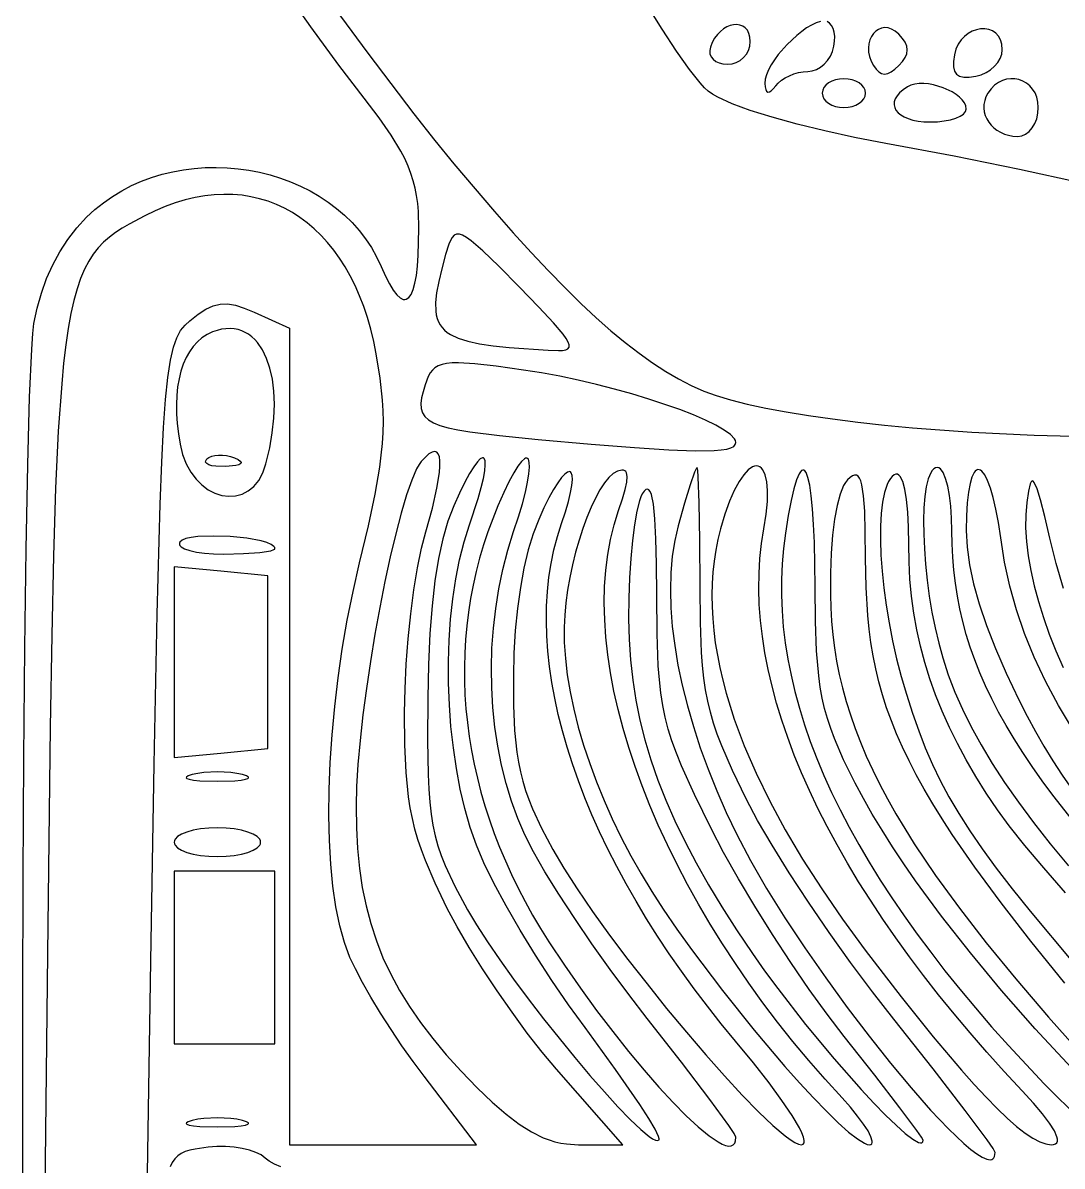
# Model space of a CAD drawing. Header units: millimetres. Extents: x -4.58 to 1.11, y 0.34 to 8.32.
# Drawn here: x -1.672 to -0.871, y 3.272 to 4.154 of the extents above; entities that cross this region are included whole.
import ezdxf

# ---------------------------------------------------------------- set-up
doc = ezdxf.new("R2010")
doc.units = ezdxf.units.MM

msp = doc.modelspace()

# ---------------------------------------------------------------- linework, layer by layer
at = {"flags": 128}
for points in [[(-1.672222, 2.927778), (-1.672264, 3.4), (-1.672095, 3.495879), (-1.6716, 3.587296), (-1.670814, 3.67211), (-1.669773, 3.748179), (-1.66851, 3.813362), (-1.667063, 3.865518), (-1.665464, 3.902504), (-1.664619, 3.91464), (-1.66375, 3.922181), (-1.661264, 3.934174), (-1.657988, 3.94577), (-1.653946, 3.956918), (-1.649161, 3.967571), (-1.643659, 3.977681), (-1.637463, 3.987198), (-1.630596, 3.996075), (-1.623083, 4.004264), (-1.616781, 4.010136), (-1.610144, 4.015505), (-1.603199, 4.020376), (-1.595977, 4.024753), (-1.588503, 4.028642), (-1.580808, 4.032047), (-1.57292, 4.034973), (-1.564867, 4.037424), (-1.556677, 4.039406), (-1.548378, 4.040922), (-1.54, 4.041979), (-1.53157, 4.04258), (-1.523117, 4.04273), (-1.514669, 4.042434), (-1.506255, 4.041698), (-1.497903, 4.040524), (-1.489641, 4.038919), (-1.481498, 4.036887), (-1.473501, 4.034433), (-1.465681, 4.031561), (-1.458064, 4.028277), (-1.450679, 4.024584), (-1.443555, 4.020489), (-1.43672, 4.015994), (-1.430202, 4.011106), (-1.42403, 4.005829), (-1.418232, 4.000168), (-1.412837, 3.994127), (-1.407872, 3.987712), (-1.403367, 3.980926), (-1.399349, 3.973775), (-1.395847, 3.966264), (-1.392581, 3.958936), (-1.389473, 3.952861), (-1.386532, 3.94803), (-1.383764, 3.944436), (-1.381177, 3.942073), (-1.378777, 3.940934), (-1.37765, 3.940821), (-1.376572, 3.941012), (-1.374569, 3.942299), (-1.372775, 3.944788), (-1.371197, 3.948473), (-1.369843, 3.953346), (-1.368718, 3.959401), (-1.367831, 3.966629), (-1.367189, 3.975026), (-1.366667, 3.995292), (-1.367093, 4.008715), (-1.367665, 4.01495), (-1.368508, 4.020949), (-1.369648, 4.02677), (-1.371111, 4.032473), (-1.372921, 4.038119), (-1.375104, 4.043767), (-1.377685, 4.049478), (-1.380688, 4.05531), (-1.388065, 4.067581), (-1.397435, 4.081058), (-1.409, 4.096222), (-1.428424, 4.121673), (-1.450007, 4.151226), (-1.471121, 4.181211)], [(-1.443853, 4.18213), (-1.406214, 4.130835), (-1.370592, 4.083975), (-1.354392, 4.063425), (-1.339722, 4.045444), (-1.308538, 4.00881), (-1.293991, 3.992331), (-1.280082, 3.977025), (-1.266768, 3.96285), (-1.254003, 3.949768), (-1.241744, 3.937738), (-1.229946, 3.92672), (-1.218566, 3.916674), (-1.20756, 3.90756), (-1.196882, 3.899337), (-1.18649, 3.891966), (-1.176338, 3.885406), (-1.166384, 3.879618), (-1.156582, 3.874561), (-1.146889, 3.870194), (-1.137526, 3.866721), (-1.12639, 3.863359), (-1.113586, 3.860122), (-1.099215, 3.85702), (-1.083382, 3.854068), (-1.066189, 3.851275), (-1.04774, 3.848655), (-1.028137, 3.846219), (-1.007484, 3.843979), (-0.985884, 3.841948), (-0.940254, 3.838558), (-0.892073, 3.836145), (-0.842167, 3.834806)], [(-0.856352, 4.030851), (-0.903375, 4.041168), (-0.953858, 4.051408), (-1.006514, 4.06125), (-1.03074, 4.065881), (-1.05369, 4.070845), (-1.074987, 4.076034), (-1.094255, 4.081337), (-1.111119, 4.086643), (-1.125203, 4.091844), (-1.136131, 4.096828), (-1.140295, 4.099205), (-1.143528, 4.101486), (-1.146383, 4.104136), (-1.14978, 4.107874), (-1.158018, 4.118337), (-1.167892, 4.132324), (-1.179047, 4.149285), (-1.191131, 4.168667)], [(-1.057003, 4.155191), (-1.060351, 4.154145), (-1.063922, 4.152487), (-1.067648, 4.15029), (-1.071461, 4.147623), (-1.075294, 4.144557), (-1.082748, 4.137512), (-1.08947, 4.129722), (-1.092388, 4.125724), (-1.094919, 4.121753), (-1.096997, 4.117878), (-1.098554, 4.114171), (-1.099522, 4.110702), (-1.099833, 4.107542), (-1.099654, 4.104796), (-1.099207, 4.102759), (-1.098503, 4.101432), (-1.097552, 4.100819), (-1.096366, 4.100923), (-1.094954, 4.101745), (-1.093329, 4.103288), (-1.0915, 4.105556), (-1.08952, 4.107788), (-1.087023, 4.10987), (-1.084108, 4.111757), (-1.080878, 4.113403), (-1.077434, 4.114762), (-1.073875, 4.11579), (-1.070303, 4.11644), (-1.066819, 4.116667)], [(-1.066819, 4.116667), (-1.063426, 4.117064), (-1.060112, 4.118201), (-1.056962, 4.119999), (-1.054057, 4.122378), (-1.051482, 4.125259), (-1.049317, 4.128561), (-1.047648, 4.132205), (-1.046556, 4.136111), (-1.046032, 4.140017), (-1.045982, 4.143661), (-1.046375, 4.146963), (-1.047182, 4.149844), (-1.048373, 4.152223), (-1.049917, 4.154021), (-1.051784, 4.155159)], [(-1.111111, 4.139806), (-1.111381, 4.143217), (-1.112152, 4.146096), (-1.113364, 4.148453), (-1.114956, 4.150296), (-1.116868, 4.151632), (-1.119041, 4.152472), (-1.121415, 4.152823), (-1.123929, 4.152694), (-1.126524, 4.152094), (-1.129139, 4.151031), (-1.131715, 4.149514), (-1.134191, 4.147552), (-1.136508, 4.145152), (-1.138606, 4.142324), (-1.140424, 4.139076), (-1.141903, 4.135417), (-1.142426, 4.132764), (-1.14222, 4.130291), (-1.141339, 4.12805), (-1.139837, 4.126095), (-1.137768, 4.124482), (-1.135188, 4.123262), (-1.13215, 4.122491), (-1.128708, 4.122222), (-1.125173, 4.122581), (-1.121875, 4.12361), (-1.118886, 4.125237), (-1.11628, 4.127389), (-1.114126, 4.129994), (-1.112499, 4.13298), (-1.11147, 4.136275), (-1.111111, 4.139806)], [(-0.996528, 4.145403), (-0.999305, 4.14777), (-1.002076, 4.149371), (-1.004799, 4.150259), (-1.007429, 4.150488), (-1.009924, 4.150111), (-1.01224, 4.149182), (-1.014334, 4.147753), (-1.016163, 4.145878), (-1.017684, 4.143612), (-1.018854, 4.141006), (-1.019628, 4.138115), (-1.019965, 4.134993), (-1.019821, 4.131691), (-1.019152, 4.128265), (-1.017916, 4.124766), (-1.016069, 4.12125), (-1.014043, 4.118397), (-1.011971, 4.116359), (-1.009817, 4.115137), (-1.007543, 4.114729), (-1.005114, 4.115137), (-1.002493, 4.116359), (-0.999643, 4.118397), (-0.996528, 4.12125), (-0.99367, 4.124427), (-0.991629, 4.127469), (-0.990405, 4.13042), (-0.989997, 4.133326), (-0.990405, 4.136232), (-0.991629, 4.139184), (-0.99367, 4.142225), (-0.996528, 4.145403)], [(-0.916667, 4.133486), (-0.91703, 4.137632), (-0.918063, 4.141149), (-0.919676, 4.144046), (-0.921783, 4.146333), (-0.924296, 4.148018), (-0.927127, 4.149112), (-0.930188, 4.149623), (-0.933392, 4.149561), (-0.936651, 4.148935), (-0.939878, 4.147754), (-0.942984, 4.146028), (-0.945882, 4.143765), (-0.948484, 4.140976), (-0.950702, 4.13767), (-0.95245, 4.133855), (-0.953639, 4.129542), (-0.95436, 4.124452), (-0.954354, 4.120295), (-0.953586, 4.117038), (-0.952023, 4.114644), (-0.949629, 4.113081), (-0.946371, 4.112313), (-0.942215, 4.112307), (-0.937125, 4.113028), (-0.933016, 4.114156), (-0.929182, 4.115861), (-0.925708, 4.118058), (-0.922677, 4.120663), (-0.920174, 4.123593), (-0.918281, 4.126762), (-0.917084, 4.130088), (-0.916667, 4.133486)], [(-1.022222, 4.1), (-1.022562, 4.102232), (-1.023537, 4.104314), (-1.025079, 4.106201), (-1.027118, 4.107847), (-1.029587, 4.109207), (-1.032418, 4.110234), (-1.035541, 4.110884), (-1.038889, 4.111111), (-1.042237, 4.110884), (-1.04536, 4.110234), (-1.048191, 4.109207), (-1.05066, 4.107847), (-1.052699, 4.106201), (-1.05424, 4.104314), (-1.055215, 4.102232), (-1.055556, 4.1), (-1.055215, 4.097768), (-1.05424, 4.095686), (-1.052699, 4.093799), (-1.05066, 4.092153), (-1.048191, 4.090793), (-1.04536, 4.089766), (-1.042237, 4.089116), (-1.038889, 4.088889), (-1.035541, 4.089116), (-1.032418, 4.089766), (-1.029587, 4.090793), (-1.027118, 4.092153), (-1.025079, 4.093799), (-1.023537, 4.095686), (-1.022562, 4.097768), (-1.022222, 4.1)], [(-0.888889, 4.088889), (-0.889193, 4.093019), (-0.890064, 4.096771), (-0.891442, 4.10013), (-0.893266, 4.103076), (-0.895475, 4.105594), (-0.898008, 4.107665), (-0.900804, 4.109272), (-0.903802, 4.110398), (-0.906942, 4.111025), (-0.910163, 4.111136), (-0.913404, 4.110715), (-0.916604, 4.109742), (-0.919702, 4.108202), (-0.922638, 4.106077), (-0.92535, 4.103348), (-0.927778, 4.1), (-0.92927, 4.097145), (-0.930272, 4.094245), (-0.930804, 4.091333), (-0.930889, 4.08844), (-0.930549, 4.085598), (-0.929804, 4.082837), (-0.928677, 4.08019), (-0.927189, 4.077687), (-0.925363, 4.075362), (-0.923218, 4.073244), (-0.920779, 4.071365), (-0.918065, 4.069758), (-0.915099, 4.068453), (-0.911902, 4.067481), (-0.908496, 4.066876), (-0.904903, 4.066667), (-0.901687, 4.06712), (-0.898686, 4.06842), (-0.895966, 4.070475), (-0.893594, 4.073194), (-0.891634, 4.076487), (-0.890153, 4.08026), (-0.889216, 4.084425), (-0.888889, 4.088889)], [(-0.944444, 4.087694), (-0.944812, 4.090112), (-0.945865, 4.092485), (-0.947525, 4.094785), (-0.949719, 4.096983), (-0.952369, 4.099051), (-0.955399, 4.100959), (-0.962297, 4.104182), (-0.969803, 4.106422), (-0.973594, 4.1071), (-0.97731, 4.107446), (-0.980873, 4.107431), (-0.984208, 4.107026), (-0.987238, 4.106202), (-0.989889, 4.104931), (-0.993219, 4.102632), (-0.995879, 4.100291), (-0.997884, 4.097933), (-0.999252, 4.095584), (-1, 4.093272), (-1.000145, 4.091023), (-0.999705, 4.088863), (-0.998696, 4.086818), (-0.997136, 4.084914), (-0.995042, 4.083179), (-0.992431, 4.081639), (-0.989321, 4.080319), (-0.985727, 4.079247), (-0.981668, 4.078448), (-0.977161, 4.07795), (-0.972222, 4.077778), (-0.966642, 4.07798), (-0.961437, 4.07856), (-0.956719, 4.079476), (-0.952604, 4.080689), (-0.949205, 4.082158), (-0.946636, 4.083842), (-0.945011, 4.085701), (-0.944444, 4.087694)], [(-1.573431, 3.430556), (-1.570897, 3.582328), (-1.568639, 3.698094), (-1.566344, 3.782994), (-1.565085, 3.815477), (-1.5637, 3.842172), (-1.562149, 3.863721), (-1.560393, 3.880768), (-1.558394, 3.893955), (-1.556112, 3.903925), (-1.553508, 3.91132), (-1.550544, 3.916783), (-1.547179, 3.920958), (-1.543375, 3.924486), (-1.53696, 3.929572), (-1.531103, 3.933373), (-1.525557, 3.935922), (-1.520075, 3.937252), (-1.514409, 3.937394), (-1.508314, 3.936383), (-1.501543, 3.93425), (-1.493847, 3.931028), (-1.466667, 3.918653), (-1.466667, 3.603764), (-1.466667, 3.288889), (-1.394514, 3.288889), (-1.322375, 3.288889), (-1.362806, 3.341667), (-1.371268, 3.353062), (-1.379824, 3.365228), (-1.388236, 3.377787), (-1.396273, 3.390365), (-1.403697, 3.402584), (-1.410276, 3.414069), (-1.415775, 3.424444), (-1.419958, 3.433333), (-1.424179, 3.444752), (-1.427759, 3.457801), (-1.430703, 3.472347), (-1.433013, 3.488259), (-1.434693, 3.505405), (-1.435746, 3.523652), (-1.436175, 3.54287), (-1.435983, 3.562925), (-1.435173, 3.583687), (-1.433749, 3.605022), (-1.431714, 3.626799), (-1.429072, 3.648886), (-1.425824, 3.671151), (-1.421975, 3.693462), (-1.417528, 3.715687), (-1.412486, 3.737694), (-1.405718, 3.766319), (-1.400582, 3.790548), (-1.396998, 3.811366), (-1.395763, 3.820805), (-1.394887, 3.82976), (-1.39436, 3.838356), (-1.394172, 3.846716), (-1.394313, 3.854962), (-1.394773, 3.863218), (-1.396612, 3.880253), (-1.399611, 3.898806), (-1.401558, 3.908501), (-1.403825, 3.917838), (-1.406404, 3.926809), (-1.409286, 3.935412), (-1.412462, 3.943639), (-1.415924, 3.951487), (-1.419664, 3.958949), (-1.423672, 3.966021), (-1.42794, 3.972698), (-1.43246, 3.978975), (-1.437223, 3.984846), (-1.44222, 3.990306), (-1.447443, 3.99535), (-1.452883, 3.999974), (-1.458532, 4.004171), (-1.46438, 4.007937), (-1.47042, 4.011267), (-1.476643, 4.014156), (-1.48304, 4.016597), (-1.489602, 4.018587), (-1.496321, 4.02012), (-1.503189, 4.021191), (-1.510197, 4.021795), (-1.517336, 4.021927), (-1.524597, 4.021581), (-1.531973, 4.020752), (-1.539454, 4.019436), (-1.547031, 4.017627), (-1.554697, 4.015321), (-1.562443, 4.012511), (-1.57026, 4.009193), (-1.578139, 4.005361), (-1.590198, 3.998944), (-1.595666, 3.995749), (-1.600776, 3.992428), (-1.605542, 3.98888), (-1.609979, 3.985002), (-1.614098, 3.980693), (-1.617914, 3.975852), (-1.62144, 3.970378), (-1.624689, 3.964169), (-1.627675, 3.957123), (-1.63041, 3.949138), (-1.63291, 3.940115), (-1.635186, 3.92995), (-1.637252, 3.918543), (-1.639122, 3.905792), (-1.640808, 3.891595), (-1.642325, 3.875851), (-1.644904, 3.839317), (-1.646965, 3.795378), (-1.648615, 3.74322), (-1.649962, 3.682034), (-1.651112, 3.611007), (-1.65325, 3.436181), (-1.658694, 2.955556)], [(-1.289347, 3.950486), (-1.305175, 3.966498), (-1.317332, 3.97831), (-1.326406, 3.986182), (-1.32997, 3.988721), (-1.332984, 3.990372), (-1.335522, 3.991166), (-1.337656, 3.991138), (-1.339461, 3.990318), (-1.341009, 3.98874), (-1.342375, 3.986435), (-1.343632, 3.983436), (-1.346111, 3.975486), (-1.349126, 3.964452), (-1.351489, 3.954655), (-1.353111, 3.946012), (-1.353906, 3.938444), (-1.353787, 3.931867), (-1.353356, 3.928925), (-1.352665, 3.926201), (-1.351701, 3.923683), (-1.350454, 3.921363), (-1.348912, 3.91923), (-1.347066, 3.917273), (-1.344904, 3.915482), (-1.342414, 3.913848), (-1.336411, 3.911007), (-1.328969, 3.908668), (-1.320002, 3.90675), (-1.309421, 3.905171), (-1.297139, 3.903849), (-1.267125, 3.901653), (-1.258927, 3.901388), (-1.255838, 3.901574), (-1.253457, 3.902047), (-1.251808, 3.902863), (-1.250919, 3.904078), (-1.250813, 3.905748), (-1.251517, 3.907929), (-1.253056, 3.910677), (-1.255456, 3.914047), (-1.262938, 3.922881), (-1.274167, 3.934878), (-1.289347, 3.950486)], [(-1.484722, 3.814111), (-1.481836, 3.826325), (-1.479815, 3.838094), (-1.47863, 3.849347), (-1.478251, 3.860011), (-1.478649, 3.870015), (-1.479795, 3.879286), (-1.48166, 3.887753), (-1.484214, 3.895342), (-1.487427, 3.901982), (-1.491272, 3.907602), (-1.493421, 3.910006), (-1.495718, 3.912128), (-1.498157, 3.913958), (-1.500736, 3.915488), (-1.50345, 3.916709), (-1.506297, 3.917611), (-1.509272, 3.918186), (-1.512372, 3.918424), (-1.515592, 3.918317), (-1.51893, 3.917856), (-1.522382, 3.917031), (-1.525944, 3.915833), (-1.530175, 3.913859), (-1.53408, 3.911322), (-1.537654, 3.908243), (-1.540891, 3.904646), (-1.543782, 3.900553), (-1.546323, 3.895986), (-1.548507, 3.890969), (-1.550326, 3.885523), (-1.551775, 3.87967), (-1.552848, 3.873434), (-1.553536, 3.866837), (-1.553835, 3.859902), (-1.553737, 3.85265), (-1.553237, 3.845104), (-1.552326, 3.837288), (-1.551, 3.829222), (-1.548992, 3.821234), (-1.546187, 3.814069), (-1.542696, 3.80775), (-1.538627, 3.802304), (-1.53409, 3.797756), (-1.529196, 3.79413), (-1.524053, 3.791451), (-1.518773, 3.789745), (-1.513463, 3.789036), (-1.508236, 3.78935), (-1.503199, 3.790712), (-1.498463, 3.793146), (-1.494137, 3.796678), (-1.490332, 3.801333), (-1.487157, 3.807136), (-1.484722, 3.814111)], [(-1.122264, 3.830556), (-1.122534, 3.831946), (-1.123318, 3.833428), (-1.126348, 3.83664), (-1.131193, 3.840137), (-1.137691, 3.843862), (-1.14568, 3.847762), (-1.155001, 3.85178), (-1.165491, 3.855863), (-1.17699, 3.859955), (-1.189336, 3.864001), (-1.202368, 3.867946), (-1.215925, 3.871735), (-1.229846, 3.875313), (-1.24397, 3.878626), (-1.258135, 3.881617), (-1.27218, 3.884232), (-1.285944, 3.886417), (-1.307113, 3.889335), (-1.323632, 3.891211), (-1.336159, 3.891948), (-1.341131, 3.891859), (-1.345352, 3.891448), (-1.348905, 3.890704), (-1.351871, 3.889613), (-1.354332, 3.888165), (-1.356372, 3.886346), (-1.358072, 3.884145), (-1.359515, 3.881549), (-1.361958, 3.875125), (-1.363553, 3.869724), (-1.364654, 3.864907), (-1.365166, 3.860628), (-1.364992, 3.85684), (-1.364039, 3.853497), (-1.36221, 3.850553), (-1.35941, 3.847962), (-1.355543, 3.845677), (-1.350515, 3.843652), (-1.344229, 3.841841), (-1.33659, 3.840198), (-1.327503, 3.838676), (-1.304603, 3.83581), (-1.274764, 3.832875), (-1.233796, 3.829227), (-1.200363, 3.826558), (-1.173828, 3.824857), (-1.15355, 3.824116), (-1.138894, 3.824325), (-1.133473, 3.824783), (-1.129219, 3.825475), (-1.126051, 3.826399), (-1.123888, 3.827555), (-1.122653, 3.828941), (-1.122264, 3.830556)], [(-1.530319, 3.817819), (-1.528673, 3.819049), (-1.526561, 3.819966), (-1.524072, 3.820566), (-1.521293, 3.820845), (-1.518312, 3.820802), (-1.515216, 3.820431), (-1.512092, 3.81973), (-1.509028, 3.818694), (-1.506241, 3.817411), (-1.504517, 3.816226), (-1.503843, 3.815155), (-1.504205, 3.81421), (-1.505589, 3.813407), (-1.507981, 3.812759), (-1.515736, 3.811986), (-1.52348, 3.812173), (-1.526476, 3.812644), (-1.528809, 3.813335), (-1.53042, 3.814222), (-1.531248, 3.815281), (-1.531234, 3.816488), (-1.530319, 3.817819)], [(-1.260625, 3.347222), (-1.27159, 3.36028), (-1.28312, 3.375052), (-1.29487, 3.39103), (-1.306493, 3.407705), (-1.317645, 3.424569), (-1.32798, 3.441113), (-1.337154, 3.456829), (-1.344819, 3.471208), (-1.354267, 3.490732), (-1.36177, 3.508136), (-1.364859, 3.516346), (-1.36754, 3.524388), (-1.369841, 3.532384), (-1.371788, 3.540455), (-1.373407, 3.548721), (-1.374725, 3.557304), (-1.376562, 3.575904), (-1.377509, 3.59722), (-1.377778, 3.622222), (-1.377446, 3.640471), (-1.376494, 3.659627), (-1.37499, 3.679118), (-1.373, 3.698373), (-1.370591, 3.716821), (-1.367829, 3.733888), (-1.364781, 3.749004), (-1.361514, 3.761597), (-1.356359, 3.779962), (-1.352815, 3.795303), (-1.350874, 3.807481), (-1.350501, 3.812338), (-1.350526, 3.816351), (-1.350947, 3.819501), (-1.351764, 3.821772), (-1.352975, 3.823144), (-1.354578, 3.823601), (-1.356574, 3.823125), (-1.358961, 3.821697), (-1.361737, 3.8193), (-1.364903, 3.815917), (-1.366649, 3.813518), (-1.368468, 3.810293), (-1.372292, 3.801545), (-1.376307, 3.790028), (-1.380446, 3.776098), (-1.38464, 3.760108), (-1.388824, 3.742416), (-1.39293, 3.723376), (-1.396891, 3.703344), (-1.400638, 3.682674), (-1.404106, 3.661723), (-1.407226, 3.640846), (-1.409932, 3.620397), (-1.412156, 3.600733), (-1.413831, 3.582208), (-1.414889, 3.565179), (-1.415264, 3.55), (-1.414984, 3.533294), (-1.414099, 3.517324), (-1.41258, 3.502021), (-1.410397, 3.487318), (-1.407521, 3.473146), (-1.403922, 3.459438), (-1.399572, 3.446125), (-1.394441, 3.433139), (-1.3885, 3.420412), (-1.381719, 3.407876), (-1.374069, 3.395463), (-1.365522, 3.383105), (-1.356047, 3.370734), (-1.345615, 3.358282), (-1.334197, 3.34568), (-1.321764, 3.332861), (-1.310191, 3.321732), (-1.29949, 3.312414), (-1.289481, 3.304806), (-1.279986, 3.298807), (-1.270827, 3.294317), (-1.266318, 3.292606), (-1.261826, 3.291234), (-1.257329, 3.290189), (-1.252804, 3.289458), (-1.243583, 3.288889), (-1.209389, 3.288889), (-1.260625, 3.347222)], [(-1.238569, 3.379181), (-1.251422, 3.396836), (-1.264283, 3.415625), (-1.276808, 3.434971), (-1.288655, 3.454297), (-1.299478, 3.473026), (-1.308935, 3.490581), (-1.316682, 3.506385), (-1.322375, 3.519861), (-1.327085, 3.533588), (-1.331222, 3.548091), (-1.334785, 3.563253), (-1.33777, 3.578957), (-1.340176, 3.595086), (-1.341999, 3.611522), (-1.343238, 3.628148), (-1.343889, 3.644847), (-1.34395, 3.661502), (-1.343419, 3.677996), (-1.342294, 3.69421), (-1.34057, 3.710029), (-1.338247, 3.725335), (-1.335322, 3.74001), (-1.331791, 3.753937), (-1.327653, 3.767), (-1.32101, 3.787367), (-1.318695, 3.795727), (-1.317024, 3.802838), (-1.315977, 3.808675), (-1.315534, 3.813214), (-1.315673, 3.816429), (-1.316375, 3.818297), (-1.316931, 3.818718), (-1.317619, 3.818792), (-1.319386, 3.81789), (-1.321654, 3.815566), (-1.324403, 3.811795), (-1.327613, 3.806553), (-1.331264, 3.799814), (-1.335335, 3.791555), (-1.339806, 3.78175), (-1.344375, 3.769867), (-1.348322, 3.756324), (-1.351665, 3.740997), (-1.35442, 3.723766), (-1.356603, 3.704506), (-1.358231, 3.683096), (-1.359321, 3.659412), (-1.359889, 3.633333), (-1.360092, 3.600717), (-1.359678, 3.574454), (-1.359155, 3.563257), (-1.358376, 3.553111), (-1.357309, 3.543837), (-1.355918, 3.535255), (-1.354171, 3.527187), (-1.352034, 3.519454), (-1.349473, 3.511875), (-1.346453, 3.504273), (-1.338907, 3.48828), (-1.329125, 3.470042), (-1.32227, 3.458401), (-1.313919, 3.445415), (-1.304326, 3.431388), (-1.293742, 3.416624), (-1.282422, 3.401426), (-1.270617, 3.3861), (-1.246564, 3.356273), (-1.234822, 3.34238), (-1.223606, 3.329574), (-1.213169, 3.318157), (-1.203764, 3.308434), (-1.195643, 3.300709), (-1.189059, 3.295285), (-1.186423, 3.29353), (-1.184265, 3.292466), (-1.182618, 3.292128), (-1.181514, 3.292556), (-1.181356, 3.293459), (-1.18183, 3.295171), (-1.184562, 3.300845), (-1.189474, 3.30922), (-1.196333, 3.319941), (-1.214959, 3.347001), (-1.238569, 3.379181)], [(-1.122222, 3.294611), (-1.123618, 3.297512), (-1.127619, 3.30361), (-1.142313, 3.323892), (-1.164058, 3.352451), (-1.190611, 3.386278), (-1.204882, 3.404675), (-1.219218, 3.42403), (-1.233232, 3.443763), (-1.246538, 3.463293), (-1.258749, 3.482041), (-1.269478, 3.499424), (-1.278339, 3.514863), (-1.284944, 3.527778), (-1.290443, 3.540531), (-1.295291, 3.553813), (-1.299487, 3.567563), (-1.303028, 3.581723), (-1.305911, 3.596232), (-1.308136, 3.611031), (-1.309699, 3.626059), (-1.310599, 3.641257), (-1.310833, 3.656565), (-1.310398, 3.671923), (-1.309294, 3.687272), (-1.307517, 3.702551), (-1.305065, 3.717701), (-1.301936, 3.732662), (-1.298128, 3.747374), (-1.293639, 3.761778), (-1.289944, 3.773131), (-1.286943, 3.783304), (-1.284615, 3.79226), (-1.282938, 3.799963), (-1.28189, 3.806378), (-1.281451, 3.81147), (-1.281598, 3.815202), (-1.282311, 3.81754), (-1.282872, 3.818175), (-1.283567, 3.818447), (-1.284391, 3.818353), (-1.285344, 3.817888), (-1.287622, 3.815827), (-1.290379, 3.812229), (-1.293593, 3.807058), (-1.297243, 3.800278), (-1.301307, 3.791854), (-1.305764, 3.78175), (-1.309818, 3.771737), (-1.313526, 3.761642), (-1.316888, 3.751469), (-1.319904, 3.741224), (-1.322575, 3.730912), (-1.324902, 3.720538), (-1.326885, 3.710107), (-1.328525, 3.699623), (-1.329823, 3.689092), (-1.330778, 3.67852), (-1.331393, 3.66791), (-1.331666, 3.657269), (-1.3316, 3.6466), (-1.331193, 3.63591), (-1.330448, 3.625203), (-1.329365, 3.614484), (-1.327943, 3.603759), (-1.326185, 3.593032), (-1.324089, 3.582308), (-1.321658, 3.571593), (-1.318891, 3.560891), (-1.31579, 3.550207), (-1.312354, 3.539547), (-1.308584, 3.528916), (-1.304482, 3.518318), (-1.300046, 3.507759), (-1.295279, 3.497244), (-1.290181, 3.486778), (-1.284752, 3.476365), (-1.278993, 3.466011), (-1.272904, 3.455721), (-1.266486, 3.4455), (-1.254436, 3.427321), (-1.242116, 3.409603), (-1.22967, 3.392497), (-1.217244, 3.376154), (-1.204981, 3.360726), (-1.193026, 3.346364), (-1.181524, 3.333218), (-1.17062, 3.321441), (-1.160457, 3.311183), (-1.15118, 3.302595), (-1.142934, 3.295829), (-1.135863, 3.291035), (-1.132814, 3.289425), (-1.130112, 3.288365), (-1.127776, 3.287874), (-1.125825, 3.287971), (-1.124276, 3.288674), (-1.123147, 3.290002), (-1.122456, 3.291975), (-1.122222, 3.294611)], [(-0.922222, 3.283), (-0.923819, 3.286041), (-0.928396, 3.292727), (-0.945207, 3.315347), (-0.970087, 3.347488), (-1.000472, 3.385778), (-1.016915, 3.406848), (-1.033662, 3.429354), (-1.050244, 3.452601), (-1.066196, 3.475891), (-1.08105, 3.498527), (-1.094337, 3.519815), (-1.105592, 3.539056), (-1.114347, 3.555556), (-1.124901, 3.577578), (-1.133167, 3.596673), (-1.136527, 3.605511), (-1.139416, 3.614085), (-1.141868, 3.622548), (-1.143917, 3.631057), (-1.145595, 3.639768), (-1.146938, 3.648835), (-1.147978, 3.658415), (-1.14875, 3.668663), (-1.14962, 3.691785), (-1.149819, 3.719444), (-1.14996, 3.755037), (-1.150453, 3.784184), (-1.15122, 3.803878), (-1.151681, 3.80924), (-1.152181, 3.811111), (-1.152934, 3.810198), (-1.154111, 3.80758), (-1.157502, 3.797965), (-1.161874, 3.783736), (-1.16675, 3.766361), (-1.169375, 3.754857), (-1.17124, 3.742721), (-1.172351, 3.729991), (-1.172716, 3.716706), (-1.172343, 3.702906), (-1.171239, 3.688628), (-1.169411, 3.673913), (-1.166866, 3.658799), (-1.163613, 3.643324), (-1.159657, 3.627529), (-1.155007, 3.611451), (-1.14967, 3.595131), (-1.143653, 3.578606), (-1.136964, 3.561915), (-1.129609, 3.545099), (-1.121597, 3.528194), (-1.11102, 3.508058), (-1.098503, 3.486487), (-1.084409, 3.463926), (-1.069099, 3.44082), (-1.052935, 3.417615), (-1.036279, 3.394754), (-1.019492, 3.372683), (-1.002936, 3.351847), (-0.986973, 3.332691), (-0.971965, 3.315659), (-0.958273, 3.301197), (-0.946259, 3.289749), (-0.940995, 3.285295), (-0.936286, 3.281761), (-0.932177, 3.279203), (-0.928714, 3.277676), (-0.925942, 3.277237), (-0.924829, 3.277443), (-0.923905, 3.277941), (-0.923177, 3.278739), (-0.922651, 3.279844), (-0.922222, 3.283)], [(-0.901458, 3.330556), (-0.915272, 3.345432), (-0.928624, 3.360282), (-0.94151, 3.375099), (-0.953929, 3.389878), (-0.965876, 3.404612), (-0.977351, 3.419295), (-0.988349, 3.433922), (-0.998869, 3.448487), (-1.008907, 3.462983), (-1.01846, 3.477405), (-1.027527, 3.491747), (-1.036104, 3.506002), (-1.044189, 3.520166), (-1.051778, 3.534232), (-1.058869, 3.548193), (-1.06546, 3.562045), (-1.071547, 3.575781), (-1.077129, 3.589395), (-1.082201, 3.602882), (-1.086762, 3.616235), (-1.090809, 3.629449), (-1.094338, 3.642517), (-1.097348, 3.655433), (-1.099835, 3.668192), (-1.101797, 3.680788), (-1.103232, 3.693215), (-1.104135, 3.705466), (-1.104505, 3.717537), (-1.104339, 3.72942), (-1.103634, 3.741111), (-1.102388, 3.752602), (-1.100597, 3.763889), (-1.098811, 3.775264), (-1.097887, 3.785124), (-1.097752, 3.793468), (-1.098331, 3.800296), (-1.099551, 3.805608), (-1.101337, 3.809405), (-1.102419, 3.810734), (-1.103616, 3.811684), (-1.104916, 3.812256), (-1.106313, 3.812448), (-1.107795, 3.812261), (-1.109354, 3.811695), (-1.112666, 3.809425), (-1.116174, 3.805638), (-1.119804, 3.800334), (-1.123483, 3.793513), (-1.127136, 3.785174), (-1.13069, 3.775318), (-1.134069, 3.763944), (-1.136075, 3.755761), (-1.137724, 3.747441), (-1.139014, 3.738986), (-1.139948, 3.730396), (-1.140525, 3.721672), (-1.140745, 3.712815), (-1.140609, 3.703825), (-1.140117, 3.694705), (-1.13927, 3.685455), (-1.138067, 3.676075), (-1.136509, 3.666568), (-1.134597, 3.656932), (-1.13233, 3.64717), (-1.12971, 3.637283), (-1.126736, 3.627271), (-1.123408, 3.617135), (-1.115694, 3.596497), (-1.10657, 3.575374), (-1.096039, 3.553775), (-1.084103, 3.531706), (-1.070764, 3.509176), (-1.056026, 3.486192), (-1.039891, 3.46276), (-1.022361, 3.438889), (-0.994767, 3.403003), (-0.970104, 3.372192), (-0.948287, 3.346366), (-0.938419, 3.335294), (-0.929231, 3.325436), (-0.920711, 3.316779), (-0.91285, 3.309312), (-0.905636, 3.303025), (-0.899058, 3.297906), (-0.893107, 3.293945), (-0.887771, 3.291128), (-0.88304, 3.289447), (-0.878903, 3.288889), (-0.877078, 3.289059), (-0.875692, 3.289566), (-0.874742, 3.290408), (-0.874228, 3.291583), (-0.874147, 3.293087), (-0.874499, 3.294917), (-0.876493, 3.299545), (-0.880198, 3.305446), (-0.885602, 3.312596), (-0.892693, 3.320973), (-0.901458, 3.330556)], [(-0.859645, 3.535602), (-0.877714, 3.558524), (-0.885946, 3.569648), (-0.893657, 3.580571), (-0.900858, 3.591309), (-0.907559, 3.60188), (-0.913771, 3.612302), (-0.919506, 3.622592), (-0.924772, 3.632767), (-0.929582, 3.642845), (-0.933946, 3.652843), (-0.937875, 3.662778), (-0.941378, 3.672668), (-0.944467, 3.682529), (-0.947153, 3.69238), (-0.949447, 3.702238), (-0.951358, 3.71212), (-0.952897, 3.722044), (-0.954076, 3.732026), (-0.954905, 3.742085), (-0.955395, 3.752237), (-0.955556, 3.7625), (-0.955782, 3.772265), (-0.956432, 3.781375), (-0.95746, 3.78963), (-0.958819, 3.796832), (-0.960465, 3.80278), (-0.962352, 3.807275), (-0.964435, 3.810119), (-0.965535, 3.810859), (-0.966667, 3.811111), (-0.968119, 3.810857), (-0.969464, 3.810108), (-0.970701, 3.808886), (-0.971832, 3.807213), (-0.973776, 3.802598), (-0.975301, 3.796434), (-0.976411, 3.788895), (-0.977111, 3.780152), (-0.977407, 3.770376), (-0.977302, 3.75974), (-0.976802, 3.748415), (-0.975911, 3.736574), (-0.974634, 3.724388), (-0.972975, 3.712029), (-0.97094, 3.69967), (-0.968534, 3.687481), (-0.965761, 3.675636), (-0.962625, 3.664306), (-0.958336, 3.651237), (-0.953281, 3.638061), (-0.947414, 3.624714), (-0.940688, 3.611132), (-0.933057, 3.597248), (-0.924475, 3.583), (-0.914893, 3.568323), (-0.904267, 3.553153), (-0.89255, 3.537424), (-0.879694, 3.521073), (-0.865654, 3.504036)], [(-0.861653, 3.608455), (-0.873259, 3.627674), (-0.883406, 3.646466), (-0.892171, 3.66495), (-0.899628, 3.683246), (-0.905854, 3.701473), (-0.910925, 3.719749), (-0.914916, 3.738195), (-0.917903, 3.756931), (-0.919673, 3.768807), (-0.921607, 3.779185), (-0.923668, 3.788058), (-0.925817, 3.795416), (-0.928016, 3.801251), (-0.930225, 3.805556), (-0.932407, 3.808321), (-0.933475, 3.809125), (-0.934523, 3.80954), (-0.935544, 3.809566), (-0.936533, 3.809203), (-0.937488, 3.808448), (-0.938401, 3.807302), (-0.940087, 3.803829), (-0.941553, 3.798776), (-0.94276, 3.792135), (-0.94367, 3.783897), (-0.944244, 3.774054), (-0.944444, 3.762597), (-0.943848, 3.749705), (-0.942037, 3.736044), (-0.938978, 3.721507), (-0.934641, 3.705991), (-0.928991, 3.689392), (-0.921997, 3.671603), (-0.913627, 3.652521), (-0.903847, 3.632042), (-0.897515, 3.619536), (-0.891153, 3.60764), (-0.884627, 3.596192), (-0.877803, 3.585029), (-0.870546, 3.573989), (-0.862724, 3.56291)], [(-1.1225, 3.368792), (-1.133538, 3.382203), (-1.144169, 3.395655), (-1.154389, 3.409138), (-1.164195, 3.422641), (-1.173583, 3.436154), (-1.18255, 3.449667), (-1.191093, 3.463171), (-1.199207, 3.476654), (-1.206891, 3.490107), (-1.21414, 3.503519), (-1.22095, 3.516882), (-1.22732, 3.530183), (-1.233244, 3.543414), (-1.23872, 3.556565), (-1.243745, 3.569625), (-1.248314, 3.582583), (-1.252425, 3.595431), (-1.256074, 3.608158), (-1.259258, 3.620753), (-1.261974, 3.633207), (-1.264217, 3.64551), (-1.265985, 3.657651), (-1.267273, 3.669621), (-1.26808, 3.681409), (-1.268401, 3.693005), (-1.268233, 3.704399), (-1.267572, 3.715581), (-1.266416, 3.726541), (-1.26476, 3.737269), (-1.262602, 3.747755), (-1.259938, 3.757988), (-1.256764, 3.767958), (-1.253744, 3.77708), (-1.251424, 3.785039), (-1.249771, 3.79183), (-1.248753, 3.797448), (-1.248339, 3.801885), (-1.248494, 3.805137), (-1.249189, 3.807198), (-1.249727, 3.807779), (-1.250389, 3.808061), (-1.252063, 3.807721), (-1.254179, 3.806171), (-1.256705, 3.803407), (-1.259608, 3.799421), (-1.262856, 3.794209), (-1.266416, 3.787764), (-1.270258, 3.780081), (-1.274347, 3.771153), (-1.278584, 3.76018), (-1.282369, 3.747637), (-1.28567, 3.733713), (-1.288458, 3.718597), (-1.290702, 3.702479), (-1.292371, 3.685547), (-1.293434, 3.667991), (-1.293861, 3.65), (-1.293711, 3.627595), (-1.292872, 3.608376), (-1.291168, 3.591569), (-1.289938, 3.583828), (-1.288425, 3.576401), (-1.286609, 3.569191), (-1.284467, 3.5621), (-1.281977, 3.555033), (-1.279117, 3.547893), (-1.2722, 3.533006), (-1.263542, 3.516667), (-1.255026, 3.502204), (-1.24467, 3.48614), (-1.23277, 3.468822), (-1.219619, 3.450602), (-1.205513, 3.431828), (-1.190746, 3.412852), (-1.175613, 3.394022), (-1.16041, 3.375689), (-1.14543, 3.358203), (-1.13097, 3.341913), (-1.117322, 3.327169), (-1.104784, 3.314321), (-1.093649, 3.303719), (-1.084211, 3.295713), (-1.080222, 3.292793), (-1.076767, 3.290653), (-1.073885, 3.289337), (-1.071611, 3.288889), (-1.070188, 3.289272), (-1.069464, 3.290404), (-1.06942, 3.292255), (-1.070039, 3.294798), (-1.071302, 3.298002), (-1.073191, 3.30184), (-1.078774, 3.311304), (-1.086643, 3.322959), (-1.09665, 3.336578), (-1.108651, 3.351932), (-1.1225, 3.368792)], [(-1.040319, 3.325), (-1.053377, 3.339362), (-1.066013, 3.353905), (-1.07822, 3.368608), (-1.08999, 3.383453), (-1.101318, 3.398421), (-1.112194, 3.413491), (-1.122612, 3.428645), (-1.132565, 3.443863), (-1.142045, 3.459126), (-1.151044, 3.474415), (-1.159556, 3.489709), (-1.167573, 3.504991), (-1.175088, 3.520241), (-1.182093, 3.535438), (-1.188581, 3.550565), (-1.194545, 3.565601), (-1.199977, 3.580527), (-1.20487, 3.595324), (-1.209217, 3.609973), (-1.21301, 3.624454), (-1.216243, 3.638747), (-1.218906, 3.652835), (-1.220994, 3.666696), (-1.222499, 3.680312), (-1.223414, 3.693664), (-1.22373, 3.706732), (-1.223442, 3.719497), (-1.222541, 3.73194), (-1.221021, 3.74404), (-1.218873, 3.755779), (-1.216091, 3.767138), (-1.212667, 3.778097), (-1.209714, 3.786967), (-1.207628, 3.794217), (-1.20641, 3.799932), (-1.206063, 3.804198), (-1.206588, 3.807101), (-1.207178, 3.808068), (-1.207987, 3.808726), (-1.209015, 3.809086), (-1.210263, 3.809159), (-1.213417, 3.808486), (-1.216758, 3.806701), (-1.220181, 3.803615), (-1.223648, 3.799342), (-1.227118, 3.793998), (-1.230553, 3.787698), (-1.233913, 3.780556), (-1.237159, 3.772687), (-1.24025, 3.764207), (-1.243148, 3.755229), (-1.245813, 3.74587), (-1.248206, 3.736243), (-1.250288, 3.726465), (-1.252018, 3.716649), (-1.253358, 3.70691), (-1.254268, 3.697364), (-1.254708, 3.688125), (-1.254594, 3.676323), (-1.253771, 3.664031), (-1.252256, 3.651303), (-1.250069, 3.638192), (-1.247228, 3.624753), (-1.243753, 3.611038), (-1.239663, 3.597101), (-1.234976, 3.582997), (-1.229711, 3.568778), (-1.223887, 3.554498), (-1.217523, 3.540212), (-1.210638, 3.525973), (-1.203251, 3.511834), (-1.19538, 3.497849), (-1.187045, 3.484071), (-1.178264, 3.470556), (-1.16764, 3.455117), (-1.156393, 3.439406), (-1.132638, 3.407869), (-1.108224, 3.377345), (-1.084378, 3.349233), (-1.073051, 3.336518), (-1.062326, 3.324931), (-1.052354, 3.314647), (-1.043291, 3.305841), (-1.035289, 3.298687), (-1.028501, 3.29336), (-1.02308, 3.290036), (-1.020931, 3.289179), (-1.019181, 3.288889), (-1.018089, 3.289076), (-1.01737, 3.289626), (-1.017012, 3.290519), (-1.017005, 3.291738), (-1.017999, 3.295078), (-1.020266, 3.299497), (-1.023718, 3.304846), (-1.028268, 3.310979), (-1.033831, 3.317746), (-1.040319, 3.325)], [(-0.863403, 3.348278), (-0.891203, 3.378337), (-0.917215, 3.407908), (-0.941339, 3.436858), (-0.963476, 3.465057), (-0.983525, 3.492374), (-0.992736, 3.505661), (-1.001387, 3.518678), (-1.009467, 3.531409), (-1.016963, 3.543838), (-1.023862, 3.555948), (-1.030153, 3.567722), (-1.039095, 3.585787), (-1.046176, 3.602083), (-1.049082, 3.609885), (-1.0516, 3.617624), (-1.053755, 3.625427), (-1.055575, 3.633422), (-1.057083, 3.641734), (-1.058307, 3.65049), (-1.060002, 3.669841), (-1.060868, 3.692489), (-1.061111, 3.719444), (-1.061608, 3.753318), (-1.062206, 3.767351), (-1.063017, 3.779412), (-1.064028, 3.789474), (-1.065221, 3.797511), (-1.066584, 3.803495), (-1.068101, 3.807401), (-1.068912, 3.808566), (-1.069756, 3.809201), (-1.070632, 3.809303), (-1.071536, 3.808869), (-1.072468, 3.807895), (-1.073425, 3.806378), (-1.075408, 3.8017), (-1.077471, 3.79481), (-1.079598, 3.785681), (-1.081775, 3.774286), (-1.083986, 3.760597), (-1.085503, 3.748779), (-1.086521, 3.736872), (-1.087041, 3.724875), (-1.087063, 3.712787), (-1.086585, 3.700609), (-1.085609, 3.688339), (-1.084133, 3.675978), (-1.082158, 3.663525), (-1.079683, 3.650979), (-1.076708, 3.63834), (-1.073233, 3.625607), (-1.069257, 3.612781), (-1.064781, 3.59986), (-1.059804, 3.586844), (-1.054326, 3.573733), (-1.048347, 3.560526), (-1.041867, 3.547223), (-1.034884, 3.533823), (-1.0274, 3.520326), (-1.019414, 3.506732), (-1.010925, 3.493039), (-1.001934, 3.479248), (-0.99244, 3.465358), (-0.982443, 3.451369), (-0.971943, 3.437279), (-0.960939, 3.42309), (-0.949432, 3.408799), (-0.937421, 3.394408), (-0.924906, 3.379914), (-0.911886, 3.365319), (-0.884333, 3.335819), (-0.872926, 3.3243), (-0.86212, 3.314043)], [(-0.868539, 3.413393), (-0.894571, 3.445785), (-0.917597, 3.47551), (-0.937789, 3.502891), (-0.95532, 3.528249), (-0.963141, 3.540271), (-0.970361, 3.551908), (-0.977003, 3.563201), (-0.983087, 3.574189), (-0.988635, 3.584914), (-0.993669, 3.595415), (-0.99821, 3.605733), (-1.00228, 3.615908), (-1.0059, 3.625981), (-1.009093, 3.635991), (-1.011878, 3.645979), (-1.01428, 3.655985), (-1.016317, 3.66605), (-1.018013, 3.676214), (-1.019389, 3.686517), (-1.020467, 3.696999), (-1.021812, 3.718663), (-1.022222, 3.741528), (-1.022363, 3.761571), (-1.02283, 3.777471), (-1.023687, 3.78951), (-1.025, 3.79797), (-1.025848, 3.800946), (-1.026834, 3.803133), (-1.027966, 3.804566), (-1.029253, 3.80528), (-1.030703, 3.80531), (-1.032324, 3.804692), (-1.034124, 3.803462), (-1.036111, 3.801653), (-1.037665, 3.799759), (-1.039136, 3.797283), (-1.041819, 3.790671), (-1.044136, 3.781985), (-1.046059, 3.771392), (-1.047565, 3.759062), (-1.048627, 3.745161), (-1.04922, 3.729857), (-1.049319, 3.713319), (-1.049057, 3.702924), (-1.048456, 3.692587), (-1.047506, 3.682291), (-1.046197, 3.672017), (-1.044519, 3.66175), (-1.042462, 3.651471), (-1.040016, 3.641163), (-1.037171, 3.630808), (-1.033917, 3.620391), (-1.030243, 3.609892), (-1.026139, 3.599295), (-1.021597, 3.588583), (-1.016605, 3.577738), (-1.011153, 3.566742), (-1.005231, 3.555579), (-0.99883, 3.544231), (-0.991939, 3.532681), (-0.984548, 3.520911), (-0.968226, 3.496643), (-0.949783, 3.471288), (-0.92914, 3.444708), (-0.906215, 3.416764), (-0.880928, 3.387318), (-0.853198, 3.356229)], [(-0.867874, 3.483265), (-0.884553, 3.50234), (-0.89918, 3.519672), (-0.911273, 3.534759), (-0.920347, 3.547097), (-0.929009, 3.560103), (-0.937042, 3.572948), (-0.944456, 3.585661), (-0.95126, 3.59827), (-0.957465, 3.610805), (-0.963079, 3.623294), (-0.968113, 3.635767), (-0.972576, 3.648252), (-0.976478, 3.660778), (-0.979829, 3.673374), (-0.982637, 3.686069), (-0.984914, 3.698892), (-0.986667, 3.711872), (-0.987908, 3.725038), (-0.988645, 3.738418), (-0.988889, 3.752042), (-0.989084, 3.765258), (-0.989656, 3.776786), (-0.990588, 3.786537), (-0.991861, 3.794424), (-0.993457, 3.800357), (-0.995358, 3.804249), (-0.996417, 3.805402), (-0.997545, 3.806011), (-0.99874, 3.806066), (-1, 3.805556), (-1.001592, 3.804311), (-1.003053, 3.802639), (-1.004385, 3.800555), (-1.005588, 3.798076), (-1.007611, 3.792001), (-1.00913, 3.784549), (-1.010152, 3.775853), (-1.010685, 3.766046), (-1.010735, 3.755264), (-1.010311, 3.743639), (-1.009419, 3.731306), (-1.008066, 3.718398), (-1.006261, 3.70505), (-1.00401, 3.691395), (-1.00132, 3.677568), (-0.9982, 3.663702), (-0.994655, 3.649931), (-0.990694, 3.636389), (-0.986004, 3.621847), (-0.981189, 3.608116), (-0.976108, 3.594987), (-0.970621, 3.582247), (-0.964587, 3.569687), (-0.957867, 3.557094), (-0.950319, 3.54426), (-0.941804, 3.530972), (-0.93218, 3.51702), (-0.921308, 3.502194), (-0.909046, 3.486281), (-0.895255, 3.469072), (-0.862522, 3.429922)], [(-0.869424, 3.718012), (-0.875079, 3.737097), (-0.879986, 3.756653), (-0.883962, 3.773525), (-0.887214, 3.786217), (-0.889854, 3.794899), (-0.891995, 3.799747), (-0.892913, 3.800786), (-0.893748, 3.800931), (-0.894515, 3.800204), (-0.895226, 3.798625), (-0.896541, 3.793003), (-0.897806, 3.784236), (-0.898587, 3.774759), (-0.898659, 3.764733), (-0.898036, 3.7542), (-0.896732, 3.743203), (-0.894762, 3.731786), (-0.89214, 3.719992), (-0.888881, 3.707863), (-0.884998, 3.695443), (-0.880507, 3.682774), (-0.875421, 3.669901), (-0.869754, 3.656865)], [(-0.977778, 3.292458), (-0.97902, 3.294732), (-0.98258, 3.299868), (-0.995656, 3.31741), (-1.015008, 3.342462), (-1.038639, 3.372403), (-1.051717, 3.389456), (-1.065567, 3.408677), (-1.079768, 3.429409), (-1.093898, 3.450995), (-1.107536, 3.472776), (-1.120262, 3.494096), (-1.131654, 3.514297), (-1.141292, 3.532722), (-1.154174, 3.559082), (-1.164115, 3.581091), (-1.1681, 3.590974), (-1.171493, 3.600381), (-1.174339, 3.609516), (-1.176687, 3.618582), (-1.178584, 3.627783), (-1.180077, 3.637323), (-1.181214, 3.647406), (-1.182042, 3.658236), (-1.182959, 3.68295), (-1.183208, 3.713097), (-1.183387, 3.73683), (-1.183875, 3.756287), (-1.184691, 3.771604), (-1.185856, 3.782918), (-1.187388, 3.790366), (-1.188298, 3.792682), (-1.189308, 3.794084), (-1.190419, 3.794586), (-1.191635, 3.794208), (-1.192957, 3.792965), (-1.194389, 3.790875), (-1.195513, 3.788571), (-1.1966, 3.785539), (-1.198644, 3.777493), (-1.200476, 3.767133), (-1.202054, 3.754852), (-1.203334, 3.741048), (-1.204274, 3.726115), (-1.204829, 3.710449), (-1.204958, 3.694444), (-1.204539, 3.678505), (-1.203471, 3.662787), (-1.201734, 3.647239), (-1.19931, 3.631806), (-1.196179, 3.616437), (-1.192321, 3.601078), (-1.187717, 3.585677), (-1.182347, 3.570181), (-1.176192, 3.554537), (-1.169233, 3.538692), (-1.161449, 3.522594), (-1.152822, 3.506191), (-1.143331, 3.489428), (-1.132958, 3.472253), (-1.121683, 3.454614), (-1.109486, 3.436458), (-1.100014, 3.423014), (-1.089902, 3.409281), (-1.068446, 3.381704), (-1.046499, 3.355239), (-1.025444, 3.331396), (-1.015683, 3.32093), (-1.006663, 3.311685), (-0.998557, 3.303852), (-0.991537, 3.297618), (-0.985776, 3.293173), (-0.981448, 3.290706), (-0.979875, 3.290273), (-0.978724, 3.290405), (-0.978018, 3.291125), (-0.977778, 3.292458)], [(-1.477778, 3.748736), (-1.477973, 3.749578), (-1.478542, 3.750392), (-1.480708, 3.751928), (-1.484085, 3.753333), (-1.488481, 3.754593), (-1.499565, 3.756626), (-1.512432, 3.757924), (-1.525553, 3.758383), (-1.537397, 3.7579), (-1.542362, 3.757273), (-1.546435, 3.756372), (-1.549425, 3.755183), (-1.551139, 3.753694), (-1.551518, 3.752753), (-1.551483, 3.751838), (-1.551052, 3.750953), (-1.550243, 3.750105), (-1.547559, 3.748534), (-1.543568, 3.747163), (-1.53841, 3.746031), (-1.532223, 3.745175), (-1.525147, 3.744633), (-1.517319, 3.744444), (-1.501965, 3.744783), (-1.489392, 3.745705), (-1.480898, 3.747069), (-1.478585, 3.747874), (-1.477983, 3.748299), (-1.477778, 3.748736)], [(-1.483333, 3.661111), (-1.483333, 3.727778), (-1.519444, 3.73125), (-1.555556, 3.734736), (-1.555556, 3.661111), (-1.555556, 3.587472), (-1.519444, 3.590958), (-1.483333, 3.594444), (-1.483333, 3.661111)], [(-1.502778, 3.574319), (-1.507081, 3.575235), (-1.511862, 3.57589), (-1.522222, 3.576413), (-1.532582, 3.57589), (-1.537364, 3.575235), (-1.541667, 3.574319), (-1.544779, 3.5733), (-1.546148, 3.572347), (-1.546204, 3.571903), (-1.545854, 3.571484), (-1.543976, 3.570731), (-1.540594, 3.570108), (-1.535788, 3.569638), (-1.522222, 3.569236), (-1.508657, 3.569638), (-1.503851, 3.570108), (-1.500469, 3.570731), (-1.498591, 3.571484), (-1.498241, 3.571903), (-1.498296, 3.572347), (-1.499666, 3.5733), (-1.502778, 3.574319)], [(-1.488889, 3.522222), (-1.489062, 3.523354), (-1.489569, 3.524454), (-1.491519, 3.526536), (-1.494602, 3.528423), (-1.498681, 3.530069), (-1.503619, 3.531429), (-1.50928, 3.532457), (-1.515526, 3.533107), (-1.522222, 3.533333), (-1.528918, 3.533107), (-1.535165, 3.532457), (-1.540826, 3.531429), (-1.545764, 3.530069), (-1.549843, 3.528423), (-1.552925, 3.526536), (-1.554875, 3.524454), (-1.555383, 3.523354), (-1.555556, 3.522222), (-1.555383, 3.52109), (-1.554875, 3.51999), (-1.552925, 3.517908), (-1.549843, 3.516021), (-1.545764, 3.514375), (-1.540826, 3.513015), (-1.535165, 3.511988), (-1.528918, 3.511338), (-1.522222, 3.511111), (-1.515526, 3.511338), (-1.50928, 3.511988), (-1.503619, 3.513015), (-1.498681, 3.514375), (-1.494602, 3.516021), (-1.491519, 3.517908), (-1.489569, 3.51999), (-1.489062, 3.52109), (-1.488889, 3.522222)], [(-1.477778, 3.433333), (-1.477778, 3.5), (-1.516667, 3.5), (-1.555556, 3.5), (-1.555556, 3.433333), (-1.555556, 3.366667), (-1.516667, 3.366667), (-1.477778, 3.366667), (-1.477778, 3.433333)], [(-1.581111, 2.955556), (-1.573431, 3.430556)], [(-1.502778, 3.307653), (-1.507081, 3.308569), (-1.511862, 3.309223), (-1.522222, 3.309747), (-1.532582, 3.309223), (-1.537364, 3.308569), (-1.541667, 3.307653), (-1.544779, 3.306633), (-1.546148, 3.305681), (-1.546204, 3.305237), (-1.545854, 3.304818), (-1.543976, 3.304064), (-1.540594, 3.303442), (-1.535788, 3.302971), (-1.522222, 3.302569), (-1.508657, 3.302971), (-1.503851, 3.303442), (-1.500469, 3.304064), (-1.498591, 3.304818), (-1.498241, 3.305237), (-1.498296, 3.305681), (-1.499666, 3.306633), (-1.502778, 3.307653)], [(-1.473177, 3.271958), (-1.478149, 3.273991), (-1.482252, 3.276234), (-1.485306, 3.278639), (-1.488366, 3.280974), (-1.49248, 3.283007), (-1.497466, 3.284706), (-1.503146, 3.286035), (-1.509338, 3.28696), (-1.515864, 3.287447), (-1.522543, 3.287463), (-1.529194, 3.286972), (-1.539261, 3.285577), (-1.543406, 3.284688), (-1.547016, 3.283567), (-1.550135, 3.282136), (-1.552807, 3.280317), (-1.555076, 3.278031), (-1.556984, 3.2752), (-1.558576, 3.271745)]]:
    msp.add_lwpolyline(points, dxfattribs=at)

doc.saveas('drawing.dxf')
